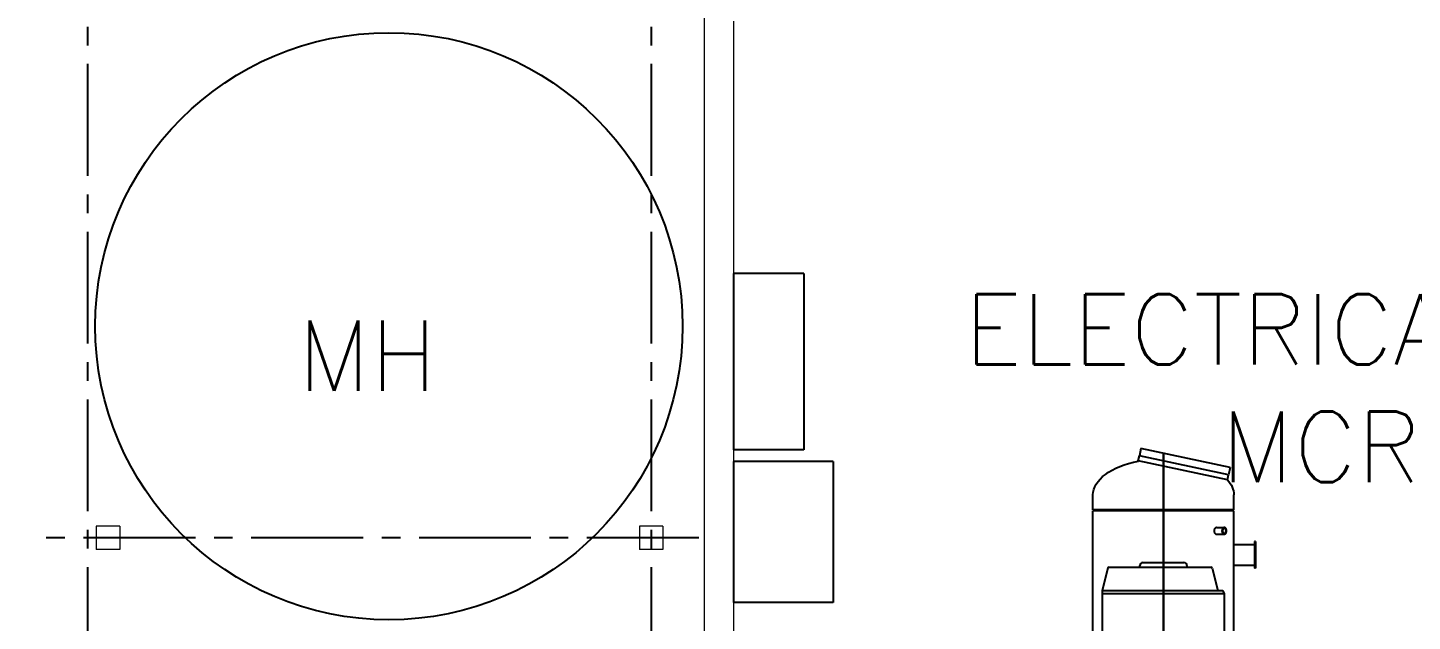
# Model space of a CAD drawing. Header units: inches. Extents: x -578 to 4567, y -980 to 6106.
# Drawn here: x 2843.8 to 3079.6, y 4321.8 to 4422.9 of the extents above; entities that cross this region are included whole.
import ezdxf
from ezdxf.enums import TextEntityAlignment as Align

# ---------------------------------------------------------------- set-up
doc = ezdxf.new("R2010")
doc.units = ezdxf.units.IN
doc.header["$LTSCALE"] = 25.4
doc.header["$MEASUREMENT"] = 0
for name, pattern in [('CENTER2', [1.125, 0.75, -0.125, 0.125, -0.125]), ('CENTERLINE', [12.755904, 9.448818, -0.944882, 1.417323, -0.944882]), ('PHANTOM', [20.15748, 12.598425, -1.259843, 1.889764, -1.259843, 1.889764, -1.259843])]:
    doc.linetypes.add(name, pattern=pattern)
for name, color, linetype in [('A-COL-GRID', 8, 'CENTER2'), ('A-CONC', 106, 'CONTINUOUS'), ('A-ELEC', 6, 'CONTINUOUS'), ('A-ROOMNAME', 6, 'CONTINUOUS'), ('A-TEXT', 2, 'CONTINUOUS'), ('MTR', 1, 'CONTINUOUS'), ('OB', 3, 'CONTINUOUS')]:
    doc.layers.add(name, color=color, linetype=linetype)
for name, color, linetype, lineweight in [('A-COLUMNS', 6, 'CONTINUOUS', 20), ('A-WALL-GWB', 2, 'CONTINUOUS', 0), ('NOTES', 241, 'CONTINUOUS', 30)]:
    doc.layers.add(name, color=color, linetype=linetype, lineweight=lineweight)
doc.layers.add('A-REFRIG EQPM', color=40, linetype='CONTINUOUS', true_color=0xffbf00)
doc.styles.add('SIMPLEX', font='simplex')

# ---------------------------------------------------------------- blocks, each defined once
blk = doc.blocks.new('A$Cc1381af3')
at = {"layer": 'MTR', "color": 0}
for p, q in [((24.7, 45.02), (24.2, 44.73)), ((49.3, 45.02), (24.7, 45.02)), ((24.7, 24.16), (24.7, 45.02)), ((20.18, 25.34), (20.18, 42.65)), ((24.2, 24.16), (24.2, 44.73)), ((19.43, 31.09), (19.43, 38.09)), ((20.38, 25.1), (24.2, 24.16)), ((24.2, 24.16), (49.3, 24.16))]:
    blk.add_line(p, q, dxfattribs=at)
at = {"layer": 'MTR', "color": 0, "linetype": 'PHANTOM', "ltscale": 0.2}
blk.add_line((20.38, 42.9), (24.2, 43.84), dxfattribs=at)
at = {"layer": 'MTR', "color": 0}
for centre, radius, start, end in [((20.43, 42.65), 0.25, 99.9999, 180.0003), ((19.93, 38.09), 0.5, 90, 180.0003), ((19.93, 39.09), 0.5, 270, 298.8477), ((19.93, 31.09), 0.5, 180.0003, 270), ((19.93, 30.09), 0.5, 61.1523, 90), ((20.43, 25.34), 0.25, 180, 260.0001)]:
    blk.add_arc(centre, radius, start, end, dxfattribs=at)
at = {"layer": 'NOTES', "color": 0, "linetype": 'CENTERLINE'}
blk.add_line((117.12, 34.59), (0.81, 34.59), dxfattribs=at)
at = {"layer": 'OB', "color": 0}
for p, q in [((15.86, 50.28), (20.36, 50.28)), ((15.86, 50.28), (15.86, 50.09)), ((15.86, 50.09), (20.36, 50.09)), ((16.36, 46.59), (16.36, 50.09)), ((19.86, 46.59), (19.86, 50.09)), ((20.36, 50.28), (20.36, 50.09)), ((3.22, 45.93), (0, 30.77)), ((4.45, 45.67), (1.22, 30.51)), ((5.31, 45.49), (2.12, 30.32)), ((3.22, 45.93), (4.45, 45.67)), ((5.31, 45.49), (4.45, 45.67)), ((10.46, 46.59), (7.9, 46.59)), ((10.46, 46.59), (10.46, 22.59)), ((39.56, 46.59), (10.59, 46.59)), ((10.59, 46.59), (10.59, 22.59)), ((13.46, 43.63), (13.46, 44.96)), ((14.58, 43.63), (14.58, 44.96)), ((0, 30.77), (1.22, 30.51)), ((2.12, 30.32), (1.22, 30.51)), ((10.46, 22.59), (7.9, 22.59)), ((39.56, 22.59), (10.59, 22.59))]:
    blk.add_line(p, q, dxfattribs=at)
for points in [[(13.46, 44.96), (13.46, 44.92), (13.47, 44.88), (13.48, 44.84), (13.5, 44.81), (13.52, 44.77), (13.55, 44.74), (13.58, 44.71), (13.62, 44.68), (13.66, 44.65), (13.7, 44.63), (13.75, 44.61), (13.8, 44.59), (13.85, 44.58), (13.9, 44.57), (13.95, 44.56), (14.01, 44.56), (14.06, 44.56), (14.12, 44.56), (14.17, 44.57), (14.22, 44.59), (14.27, 44.6), (14.32, 44.62), (14.36, 44.64), (14.4, 44.67), (14.44, 44.69), (14.48, 44.72), (14.51, 44.76), (14.53, 44.79), (14.55, 44.83), (14.57, 44.86), (14.58, 44.9), (14.58, 44.94), (14.58, 44.98), (14.58, 45.01), (14.57, 45.05), (14.55, 45.09), (14.53, 45.12), (14.51, 45.16), (14.48, 45.19), (14.44, 45.22), (14.4, 45.25), (14.36, 45.27), (14.32, 45.29), (14.27, 45.31), (14.22, 45.33), (14.17, 45.34), (14.12, 45.35), (14.06, 45.35), (14.01, 45.35), (13.95, 45.35), (13.9, 45.35), (13.85, 45.34), (13.8, 45.32), (13.75, 45.3), (13.7, 45.28), (13.66, 45.26), (13.62, 45.23), (13.58, 45.21), (13.55, 45.18), (13.52, 45.14), (13.5, 45.11), (13.48, 45.07), (13.47, 45.03), (13.46, 45), (13.46, 44.96)], [(14.44, 44.96), (14.44, 44.99), (14.43, 45.02), (14.42, 45.05), (14.4, 45.08), (14.38, 45.11), (14.35, 45.14), (14.32, 45.16), (14.29, 45.19), (14.25, 45.21), (14.21, 45.22), (14.17, 45.24), (14.12, 45.24), (14.08, 45.25), (14.03, 45.25), (13.99, 45.25), (13.94, 45.25), (13.9, 45.24), (13.85, 45.23), (13.81, 45.21), (13.77, 45.2), (13.74, 45.18), (13.7, 45.15), (13.68, 45.13), (13.65, 45.1), (13.63, 45.07), (13.62, 45.04), (13.61, 45.01), (13.6, 44.97), (13.6, 44.94), (13.61, 44.91), (13.62, 44.88), (13.63, 44.85), (13.65, 44.82), (13.68, 44.79), (13.7, 44.76), (13.74, 44.74), (13.77, 44.72), (13.81, 44.7), (13.85, 44.69), (13.9, 44.67), (13.94, 44.67), (13.99, 44.66), (14.03, 44.66), (14.08, 44.66), (14.12, 44.67), (14.17, 44.68), (14.21, 44.69), (14.25, 44.71), (14.29, 44.73), (14.32, 44.75), (14.35, 44.77), (14.38, 44.8), (14.4, 44.83), (14.42, 44.86), (14.43, 44.89), (14.44, 44.92), (14.44, 44.96)], [(13.46, 43.63), (13.46, 43.59), (13.47, 43.55), (13.48, 43.52), (13.5, 43.48), (13.52, 43.44), (13.55, 43.41), (13.58, 43.38), (13.61, 43.35), (13.65, 43.32), (13.69, 43.3), (13.74, 43.28), (13.79, 43.26), (13.84, 43.24), (13.89, 43.23), (13.94, 43.23), (13.99, 43.22), (14.05, 43.22), (14.1, 43.23), (14.15, 43.23), (14.2, 43.24), (14.25, 43.26), (14.3, 43.28), (14.35, 43.3), (14.39, 43.32), (14.43, 43.35), (14.46, 43.38), (14.49, 43.41), (14.52, 43.44), (14.54, 43.48), (14.56, 43.52), (14.57, 43.55), (14.58, 43.59), (14.58, 43.63)]]:
    blk.add_lwpolyline(points, dxfattribs=at)
at = {"layer": 'OB', "color": 0, "extrusion": (0, 0, -1)}
for start_param, end_param in [(5.854328, 6.286021), (3.144428, 4.350285)]:
    blk.add_ellipse((7.9, 34.59), major_axis=(-0.02, 12), ratio=0.515601, start_param=start_param, end_param=end_param, dxfattribs=at)

msp = doc.modelspace()

# ---------------------------------------------------------------- linework, layer by layer
at = {"layer": 'A-COL-GRID'}
for p, q in [((2854, 4502.435005), (2854, 4189.865806)), ((2950, 4502.435005), (2950, 4189.365806)), ((2958.104237, 4336), (2843.829203, 4336))]:
    msp.add_line(p, q, dxfattribs=at)
at = {"layer": 'A-COLUMNS'}
for p, q in [((2855.5, 4338), (2855.5, 4334)), ((2859.5, 4338), (2855.5, 4338)), ((2859.5, 4338), (2859.5, 4334)), ((2948, 4338), (2948, 4334)), ((2952, 4338), (2948, 4338)), ((2952, 4338), (2952, 4334)), ((2859.5, 4334), (2855.5, 4334)), ((2952, 4334), (2948, 4334))]:
    msp.add_line(p, q, dxfattribs=at)
at = {"layer": 'A-CONC'}
msp.add_circle((2905.335733, 4372.040855), 50, dxfattribs=at)
at = {"layer": 'A-ELEC'}
for p, q in [((2976, 4381), (2964, 4381)), ((2964, 4381), (2964, 4351)), ((2976, 4381), (2976, 4351)), ((2976, 4351), (2964, 4351)), ((2981, 4349), (2964, 4349)), ((2964, 4349), (2964, 4325)), ((2981, 4349), (2981, 4325)), ((2981, 4325), (2964, 4325))]:
    msp.add_line(p, q, dxfattribs=at)
at = {"layer": 'A-WALL-GWB'}
for p, q in [((2959, 4429), (2959, 4187)), ((2964, 4424), (2964, 4187))]:
    msp.add_line(p, q, dxfattribs=at)

# ---------------------------------------------------------------- block references
at = {"layer": 'A-REFRIG EQPM', "rotation": 270}
msp.add_blockref('A$Cc1381af3', (3002.630759, 4351.20104), dxfattribs=at)

# ---------------------------------------------------------------- texts
at = {"layer": 'A-ROOMNAME', "insert": (3075.849813, 4377.498864), "char_height": 12, "width": 188.2585345, "attachment_point": 2, "style": 'SIMPLEX'}
msp.add_mtext('ELECTRICAL ROOM\\PMCR-1', dxfattribs=at)
at = {"layer": 'A-TEXT', "style": 'SIMPLEX'}
msp.add_text('MH', height=12, dxfattribs=at).set_placement((2901.65921, 4367.042544), align=Align.MIDDLE)

doc.saveas('drawing.dxf')
